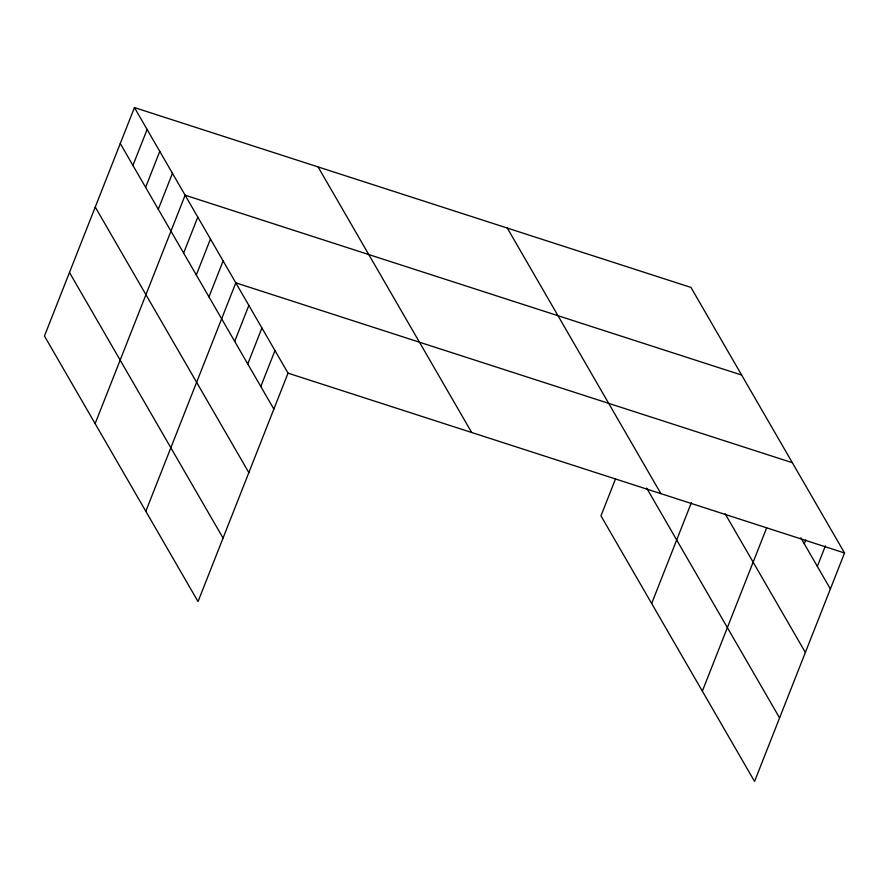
<?xml version="1.0" encoding="UTF-8"?>
<svg xmlns="http://www.w3.org/2000/svg" width="889" height="889" viewBox="0 0 889 889"><rect width="100%" height="100%" fill="white"/><g stroke="black" fill="none" stroke-linecap="round" stroke-linejoin="round"><path stroke-width="1.33" d="M134.439 107.569L44.45 336.009L198.036 601.575L288.025 373.147L134.439 107.569L690.964 287.425L844.55 552.991L754.561 781.431L600.975 515.853L615.488 479.015M132.939 165.432L147.107 129.483M145.618 187.346L159.776 151.386M158.286 209.248L172.444 173.299M95.134 423.642L185.123 195.202L741.648 375.058M183.623 253.076L197.791 217.116M196.302 274.979L210.46 239.03M208.971 296.893L223.128 260.933M145.818 511.286L235.807 282.846L792.332 462.702M234.696 341.376L248.853 305.416M247.753 363.945L261.911 327.997M260.81 386.526L274.968 350.566M651.659 603.498L691.342 502.763M702.343 691.142L766.651 527.877M804.278 543.801L805.79 539.945M817.335 566.371L825.425 545.835M288.025 373.147L844.55 552.991M800.845 537.856L830.382 588.951M725.135 513.742L805.367 652.47M507.308 228.073L660.894 493.639M646.67 488.083L779.586 717.912M318.084 166.921L471.681 432.499M120.271 143.518L273.856 409.096M95.245 207.037L248.842 472.615M69.475 272.49L223.061 538.056"/></g></svg>
